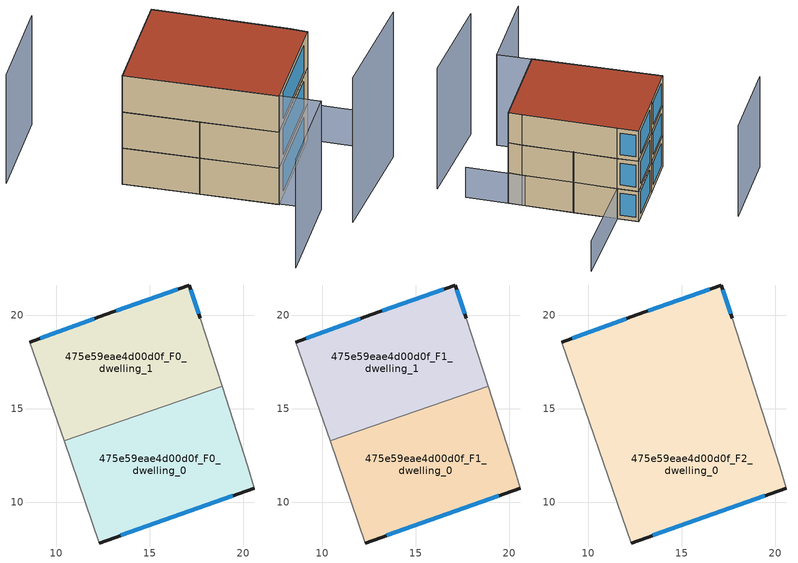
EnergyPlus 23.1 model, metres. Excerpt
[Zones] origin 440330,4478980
475e59eae4d00d0f_F0_dwelling_0
 floor ground (EU_floor_Construction): 20.57,10.76 20.24,11.94 18.87,16.21 10.41,13.29 12.29,7.83 z0
 wall outside (EU_wall_Construction): 20.57,10.76 12.29,7.83 z0:3
 wall adiabatic (EU_wall_Construction): 12.29,7.83 10.41,13.29 / 18.87,16.21 20.24,11.94 20.57,10.76 z0:3
 wall to 475e59eae4d00d0f_F0_dwelling_1 (EU_wall_Construction): 10.41,13.29 18.87,16.21 z0:3
 window (EU_Window_Construction): 19.42,10.36 13.44,8.24 z0.42:2.58
475e59eae4d00d0f_F0_dwelling_1
 floor ground (EU_floor_Construction): 18.87,16.21 17.7,19.86 17.11,21.63 12.59,20.03 8.59,18.58 10.41,13.29 z0
 wall outside (EU_wall_Construction): 8.59,18.58 12.59,20.03 17.11,21.63 17.7,19.86 z0:3
 wall adiabatic (EU_wall_Construction): 10.41,13.29 8.59,18.58 / 17.7,19.86 18.87,16.21 z0:3
 window (EU_Window_Construction): 9.14,18.78 12.03,19.83 / 13.21,20.25 16.48,21.41 / 17.19,21.38 17.61,20.1 z0.42:2.58
475e59eae4d00d0f_F1_dwelling_0
 floor to 475e59eae4d00d0f_F0_dwelling_0 (EU_floor_Construction): 20.57,10.76 20.24,11.94 18.87,16.21 10.41,13.29 12.29,7.83 z3
 wall outside (EU_wall_Construction): 20.57,10.76 12.29,7.83 z3:6
 wall adiabatic (EU_wall_Construction): 12.29,7.83 10.41,13.29 / 18.87,16.21 20.24,11.94 20.57,10.76 z3:6
 wall to 475e59eae4d00d0f_F1_dwelling_1 (EU_wall_Construction): 10.41,13.29 18.87,16.21 z3:6
 window (EU_Window_Construction): 19.42,10.36 13.44,8.24 z3.42:5.58
475e59eae4d00d0f_F1_dwelling_1
 floor to 475e59eae4d00d0f_F0_dwelling_1 (EU_floor_Construction): 18.87,16.21 17.7,19.86 17.11,21.63 12.58,20.03 8.59,18.58 10.41,13.29 z3
 wall outside (EU_wall_Construction): 8.59,18.58 12.59,20.03 17.11,21.63 17.7,19.86 z3:6
 wall adiabatic (EU_wall_Construction): 10.41,13.29 8.59,18.58 / 17.7,19.86 18.87,16.21 z3:6
 window (EU_Window_Construction): 9.14,18.78 12.03,19.83 / 13.21,20.25 16.48,21.41 / 17.19,21.38 17.61,20.1 z3.42:5.58
475e59eae4d00d0f_F2_dwelling_0
 floor to 475e59eae4d00d0f_F1_dwelling_0 (EU_floor_Construction): 20.57,10.76 20.24,11.94 18.87,16.21 10.41,13.29 12.29,7.83 z6
 floor to 475e59eae4d00d0f_F1_dwelling_1 (EU_floor_Construction): 18.87,16.21 17.7,19.86 17.11,21.63 12.58,20.03 8.59,18.58 10.41,13.29 z6
 wall outside (EU_wall_Construction): 20.57,10.76 12.29,7.83 / 8.59,18.58 12.59,20.03 17.11,21.63 17.7,19.86 z6:9
 wall adiabatic (EU_wall_Construction): 12.29,7.83 8.59,18.58 / 17.7,19.86 20.24,11.94 20.57,10.76 z6:9
 window (EU_Window_Construction): 19.42,10.36 13.44,8.24 / 9.14,18.78 12.03,19.83 / 13.21,20.25 16.48,21.41 / 17.19,21.38 17.61,20.1 z6.42:8.58
 roof outside (EU_roof_Construction): 17.7,19.86 20.24,11.94 20.57,10.76 12.29,7.83 8.59,18.58 12.59,20.03 17.11,21.63 z9
shading: 13.12,2.22 21.92,4.5 z0:12; 8.59,18.58 13.37,4.99 / 13.37,4.99 5.88,2.35 / 11.82,28.23 4.27,25.53 z0:9; 21.75,7.27 17.67,19.85 / 17.67,19.85 25.83,22.5 z0:3
[Building]
EU S2 Campaign: North Axis=0; Terrain=City; Solar Distribution=FullExterior
[Site:Location]
Madrid: Latitude=40.5; Longitude=-3.5; Time Zone=1; Elevation=609
[SizingPeriod:WeatherFileDays]
AnnualSizingPeriod: Begin Month=1; Begin Day of Month=1; End Month=12; End Day of Month=31; Day of Week for Start Day=Monday; Use Weather File Daylight Saving Period=No; Use Weather File Rain and Snow Indicators=No
[MATERIAL]
EU_InternalMass_Material: Roughness=MediumRough; Thickness=0.1; Conductivity=1; Density=1800; Specific Heat=900; Thermal Absorptance=0.9; Solar Absorptance=0.7; Visible Absorptance=0.7
[MATERIAL:NOMASS] Roughness=MediumRough; Thermal Absorptance=0.9; Solar Absorptance=0.7; Visible Absorptance=0.7
Name | Thermal Resistance
EU_wall_NoMass | 1.60022
EU_roof_NoMass | 1.57597
EU_floor_NoMass | 0.470652
[WINDOWMATERIAL:SIMPLEGLAZINGSYSTEM]
EU_Window_SimpleGlazing: UFactor=3.28802; Solar Heat Gain Coefficient=0.85; Visible Transmittance=0.85
[CONSTRUCTION]
EU_wall_Construction: EU_wall_NoMass
EU_roof_Construction: EU_roof_NoMass
EU_floor_Construction: EU_floor_NoMass
EU_InternalMass_Construction: EU_InternalMass_Material
EU_Window_Construction: EU_Window_SimpleGlazing
[ZONE] Type=1; Multiplier=1; Ceiling Height=autocalculate; Floor Area=autocalculate; Part of Total Floor Area=Yes
Name | Volume
475e59eae4d00d0f_F0_dwelling_0; 475e59eae4d00d0f_F1_dwelling_0 | 152.769
475e59eae4d00d0f_F2_dwelling_0 | 305.526
475e59eae4d00d0f_F0_dwelling_1; 475e59eae4d00d0f_F1_dwelling_1 | 152.762
[INTERNALMASS] Construction=EU_InternalMass_Construction
Name | Zone or ZoneList | Surface Area
475e59eae4d00d0f_F0_dwelling_0_EU_InternalMass | 475e59eae4d00d0f_F0_dwelling_0 | 50.923
475e59eae4d00d0f_F0_dwelling_1_EU_InternalMass | 475e59eae4d00d0f_F0_dwelling_1 | 50.9205
475e59eae4d00d0f_F1_dwelling_0_EU_InternalMass | 475e59eae4d00d0f_F1_dwelling_0 | 50.923
475e59eae4d00d0f_F1_dwelling_1_EU_InternalMass | 475e59eae4d00d0f_F1_dwelling_1 | 50.9205
475e59eae4d00d0f_F2_dwelling_0_EU_InternalMass | 475e59eae4d00d0f_F2_dwelling_0 | 101.843
[OTHEREQUIPMENT] Fuel Type=Electricity; Design Level Calculation Method=Watts/Area; Power per Zone Floor Area=1; Fraction Latent=0; Fraction Radiant=0; Fraction Lost=0; Carbon Dioxide Generation Rate=0; EndUse Subcategory=EU_Step8_InternalGains
Name | Zone or ZoneList or Space or SpaceList | Schedule
EU_Step8_InternalGain_475e59eae4d00d0f_F0_dwelling_0_f000 | 475e59eae4d00d0f_F0_dwelling_0 | EU_Step8_GainSchedule_475e59eae4d00d0f_F0_dwelling_0_f000
EU_Step8_InternalGain_475e59eae4d00d0f_F0_dwelling_1_f000 | 475e59eae4d00d0f_F0_dwelling_1 | EU_Step8_GainSchedule_475e59eae4d00d0f_F0_dwelling_1_f000
EU_Step8_InternalGain_475e59eae4d00d0f_F1_dwelling_0_f000 | 475e59eae4d00d0f_F1_dwelling_0 | EU_Step8_GainSchedule_475e59eae4d00d0f_F1_dwelling_0_f000
EU_Step8_InternalGain_475e59eae4d00d0f_F1_dwelling_1_f000 | 475e59eae4d00d0f_F1_dwelling_1 | EU_Step8_GainSchedule_475e59eae4d00d0f_F1_dwelling_1_f000
EU_Step8_InternalGain_475e59eae4d00d0f_F2_dwelling_0_f000 | 475e59eae4d00d0f_F2_dwelling_0 | EU_Step8_GainSchedule_475e59eae4d00d0f_F2_dwelling_0_f000
[ZONEVENTILATION:DESIGNFLOWRATE] Schedule=EU_AlwaysOn; Design Flow Rate Calculation Method=AirChanges/Hour; Air Changes per Hour=0.480704; Ventilation Type=Natural; Fan Pressure Rise=0; Fan Total Efficiency=1; Constant Term Coefficient=1; Temperature Term Coefficient=0; Velocity Term Coefficient=0; Velocity Squared Term Coefficient=0; Minimum Indoor Temperature=-100; Maximum Indoor Temperature=100; Delta Temperature=-100; Minimum Outdoor Temperature=-100; Maximum Outdoor Temperature=100; Maximum Wind Speed=40
Name | Zone or ZoneList or Space or SpaceList
EU_ConstantAir_475e59eae4d00d0f_F0_dwelling_0 | 475e59eae4d00d0f_F0_dwelling_0
EU_ConstantAir_475e59eae4d00d0f_F0_dwelling_1 | 475e59eae4d00d0f_F0_dwelling_1
EU_ConstantAir_475e59eae4d00d0f_F1_dwelling_0 | 475e59eae4d00d0f_F1_dwelling_0
EU_ConstantAir_475e59eae4d00d0f_F1_dwelling_1 | 475e59eae4d00d0f_F1_dwelling_1
EU_ConstantAir_475e59eae4d00d0f_F2_dwelling_0 | 475e59eae4d00d0f_F2_dwelling_0
[HVACTEMPLATE:THERMOSTAT] Constant Heating Setpoint=20; Constant Cooling Setpoint=50
EU_HeatOnly_475e59eae4d00d0f_F0_dwelling_0; EU_HeatOnly_475e59eae4d00d0f_F0_dwelling_1; EU_HeatOnly_475e59eae4d00d0f_F1_dwelling_0; EU_HeatOnly_475e59eae4d00d0f_F1_dwelling_1; EU_HeatOnly_475e59eae4d00d0f_F2_dwelling_0
[HVACTEMPLATE:ZONE:IDEALLOADSAIRSYSTEM] System Availability Schedule=EU_AlwaysOn; Maximum Heating Supply Air Temperature=50; Minimum Cooling Supply Air Temperature=13; Maximum Heating Supply Air Humidity Ratio=0.0156; Minimum Cooling Supply Air Humidity Ratio=0.0077; Heating Limit=NoLimit; Cooling Limit=NoLimit; Heating Availability Schedule=EU_AlwaysOn; Cooling Availability Schedule=EU_CoolingOff; Dehumidification Control Type=ConstantSensibleHeatRatio; Cooling Sensible Heat Ratio=0.7; Dehumidification Setpoint=60; Humidification Control Type=None; Humidification Setpoint=30; Outdoor Air Method=None; Outdoor Air Flow Rate per Person=0.00944; Outdoor Air Flow Rate per Zone Floor Area=0; Outdoor Air Flow Rate per Zone=0; Demand Controlled Ventilation Type=None; Outdoor Air Economizer Type=NoEconomizer; Heat Recovery Type=None; Sensible Heat Recovery Effectiveness=0.7; Latent Heat Recovery Effectiveness=0.65
Name | Template Thermostat
475e59eae4d00d0f_F0_dwelling_0 | EU_HeatOnly_475e59eae4d00d0f_F0_dwelling_0
475e59eae4d00d0f_F0_dwelling_1 | EU_HeatOnly_475e59eae4d00d0f_F0_dwelling_1
475e59eae4d00d0f_F1_dwelling_0 | EU_HeatOnly_475e59eae4d00d0f_F1_dwelling_0
475e59eae4d00d0f_F1_dwelling_1 | EU_HeatOnly_475e59eae4d00d0f_F1_dwelling_1
475e59eae4d00d0f_F2_dwelling_0 | EU_HeatOnly_475e59eae4d00d0f_F2_dwelling_0
[SIZING:ZONE] Zone Cooling Design Supply Air Temperature Input Method=SupplyAirTemperature; Zone Cooling Design Supply Air Temperature=13; Zone Heating Design Supply Air Temperature Input Method=SupplyAirTemperature; Zone Heating Design Supply Air Temperature=50; Zone Cooling Design Supply Air Humidity Ratio=0.008; Zone Heating Design Supply Air Humidity Ratio=0.008; Cooling Design Air Flow Method=DesignDay; Cooling Design Air Flow Rate=0; Cooling Minimum Air Flow per Zone Floor Area=0.000762; Cooling Minimum Air Flow=0; Cooling Minimum Air Flow Fraction=0.2; Heating Design Air Flow Method=DesignDay; Heating Design Air Flow Rate=0; Heating Maximum Air Flow per Zone Floor Area=0.002032; Heating Maximum Air Flow=0.141576; Heating Maximum Air Flow Fraction=0.3; Account for Dedicated Outdoor Air System=No; Dedicated Outdoor Air System Control Strategy=NeutralSupplyAir; Dedicated Outdoor Air Low Setpoint Temperature for Design=autosize; Dedicated Outdoor Air High Setpoint Temperature for Design=autosize; Zone Load Sizing Method=Sensible Load Only No Latent Load; Zone Latent Cooling Design Supply Air Humidity Ratio Input Method=HumidityRatioDifference; Zone Cooling Design Supply Air Humidity Ratio Difference=0.005; Zone Latent Heating Design Supply Air Humidity Ratio Input Method=HumidityRatioDifference; Zone Humidification Design Supply Air Humidity Ratio Difference=0.005
475e59eae4d00d0f_F0_dwelling_0; 475e59eae4d00d0f_F0_dwelling_1; 475e59eae4d00d0f_F1_dwelling_0; 475e59eae4d00d0f_F1_dwelling_1; 475e59eae4d00d0f_F2_dwelling_0
[SCHEDULE:CONSTANT]
Name | Hourly Value
EU_AlwaysOn | 1
EU_CoolingOff | 0
[SCHEDULE:FILE] Column Number=1; Rows to Skip at Top=0; Number of Hours of Data=8760; Column Separator=Comma; Interpolate to Timestep=No; Minutes per Item=60; Adjust Schedule for Daylight Savings=Yes
Name | File
EU_Step8_GainSchedule_475e59eae4d00d0f_F0_dwelling_0_f000 | ../../schedules/475e59eae4d00d0f/475e59eae4d00d0f_F0_dwelling_0_f000_gain.csv
EU_Step8_GainSchedule_475e59eae4d00d0f_F0_dwelling_1_f000 | ../../schedules/475e59eae4d00d0f/475e59eae4d00d0f_F0_dwelling_1_f000_gain.csv
EU_Step8_GainSchedule_475e59eae4d00d0f_F1_dwelling_0_f000 | ../../schedules/475e59eae4d00d0f/475e59eae4d00d0f_F1_dwelling_0_f000_gain.csv
EU_Step8_GainSchedule_475e59eae4d00d0f_F1_dwelling_1_f000 | ../../schedules/475e59eae4d00d0f/475e59eae4d00d0f_F1_dwelling_1_f000_gain.csv
EU_Step8_GainSchedule_475e59eae4d00d0f_F2_dwelling_0_f000 | ../../schedules/475e59eae4d00d0f/475e59eae4d00d0f_F2_dwelling_0_f000_gain.csv
